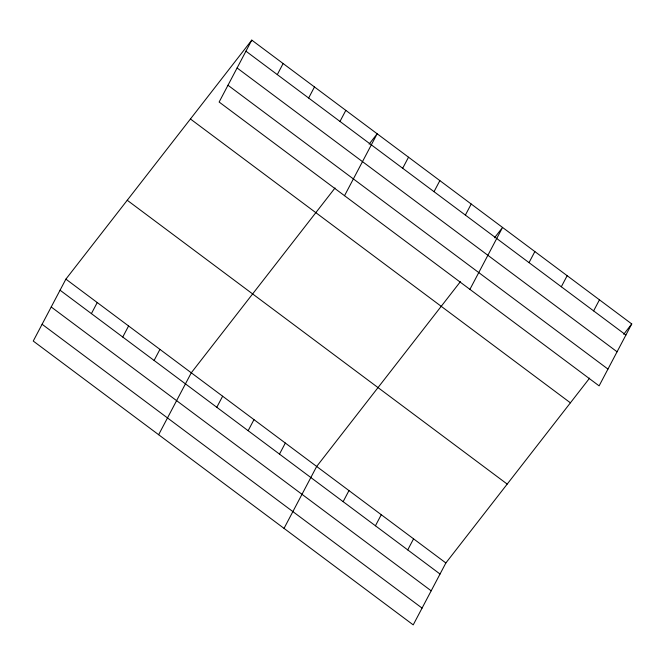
<?xml version="1.0" encoding="UTF-8"?>
<svg xmlns="http://www.w3.org/2000/svg" width="665" height="665" viewBox="0 0 665 665"><rect width="100%" height="100%" fill="white"/><g stroke="black" fill="none" stroke-linecap="round" stroke-linejoin="round"><path stroke-width="1" d="M251.777 40.124L219.134 102.036L599.107 385.866L631.75 323.946L251.777 40.124L65.893 279.134L33.25 341.054L413.223 624.876L445.866 562.964L589.614 378.127M91.404 313.622L97.24 302.55M122.751 337.039L128.586 325.966M277.297 74.605L283.132 63.532M154.105 360.455L159.933 349.383M308.643 98.021L314.478 86.949M158.636 434.719L191.287 372.799L335.035 187.962M339.99 121.437L345.825 110.365M216.798 407.279L222.634 396.215M344.528 195.701L377.171 133.781L369.117 144.139M248.145 430.696L253.98 419.632M402.682 168.27L408.518 157.198M279.491 454.112L285.327 443.048M434.029 191.678L439.864 180.614M284.03 528.376L316.673 466.464L460.429 281.627M465.375 215.094L471.211 204.03M343.14 501.659L348.967 490.587M469.914 289.358L502.557 227.447L494.502 237.804M375.434 525.782L381.269 514.71M529.024 262.642L534.86 251.57M407.728 549.905L413.564 538.841M561.318 286.765L567.154 275.701M593.621 310.887L599.456 299.824M623.695 334.304L631.75 323.946M245.942 51.188L625.915 335.01M237.097 67.971L617.07 351.793M227.987 85.253L607.951 369.083M190.439 118.993L570.404 402.824M127.239 200.265L507.204 484.087M65.893 279.134L445.866 562.964M60.058 290.206L440.031 574.028M51.213 306.981L431.178 590.811M42.095 324.271L422.067 608.101"/></g></svg>
